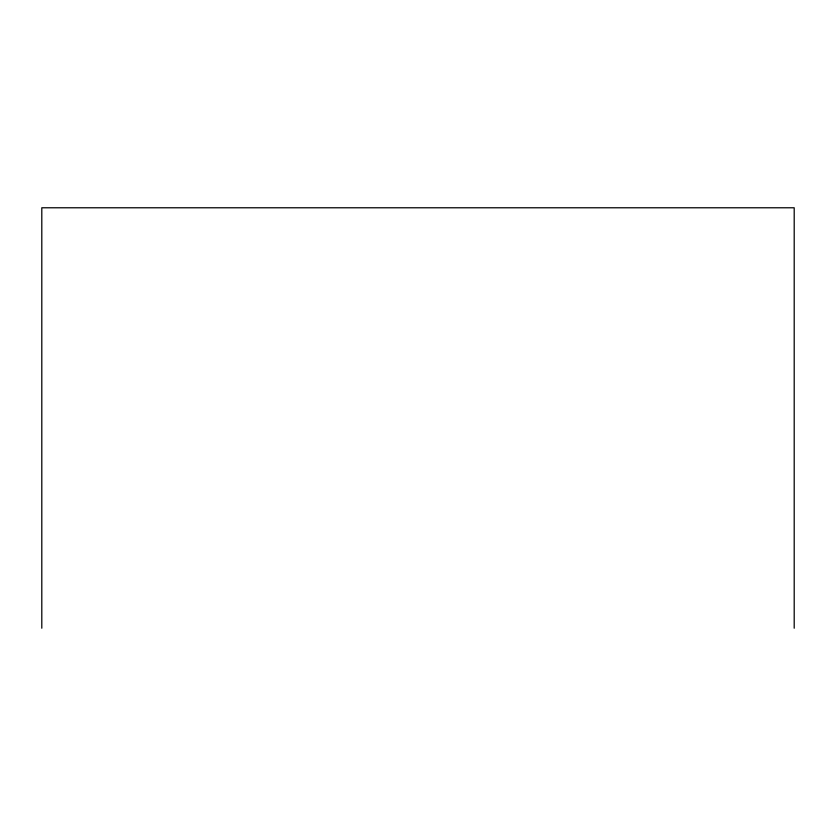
<?xml version="1.0" encoding="UTF-8"?>
<svg xmlns="http://www.w3.org/2000/svg" width="836" height="836" viewBox="0 0 836 836"><rect width="100%" height="100%" fill="white"/><g stroke="black" fill="none" stroke-linecap="round" stroke-linejoin="round"><path stroke-width="1.25" d="M794.2 628.223L794.2 207.777L41.8 207.777L41.8 628.223"/></g></svg>
